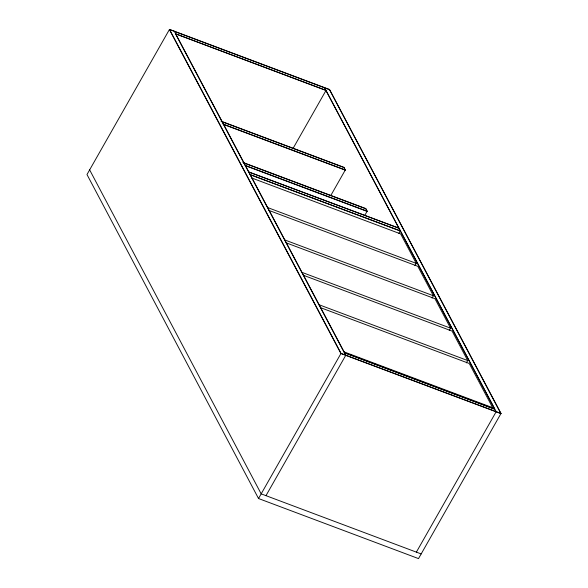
<?xml version="1.0" encoding="UTF-8"?>
<svg xmlns="http://www.w3.org/2000/svg" width="588" height="588" viewBox="0 0 588 588"><rect width="100%" height="100%" fill="white"/><g stroke="black" fill="none" stroke-linecap="round" stroke-linejoin="round"><path stroke-width="0.88" d="M169.484 29.4L86.987 174.54L258.529 498.528L418.516 558.6L501.013 413.46L329.471 89.472L169.484 29.4L341.025 353.388L501.013 413.46M248.415 171.858L398.892 228.173L249.275 172.181M324.583 87.825L496.213 411.659L416.37 552.132M292.905 148.676L326.075 90.324L175.687 33.854L325.987 90.478M169.395 29.554L340.937 353.542L500.925 413.614L329.471 89.472M221.022 121.179L343.906 167.323L345.222 170.123L223.19 124.303M330.728 195.635L345.31 169.969L343.906 167.323M242.851 162.413L365.743 208.556L367.059 211.364L245.887 165.867M364.795 215.348L367.147 211.202L365.743 208.556M398.848 233.37L400.296 230.819L249.819 174.511L400.207 230.981L399.509 229.651M258.529 498.528L341.025 353.388M265.982 495.662L345.825 355.189L174.283 31.201L170.189 29.856M414.915 265.688L416.238 263.358L400.649 233.906L251.855 178.039M432.07 298.087L433.393 295.757L417.803 266.305L269.01 210.438M449.225 330.485L450.548 328.155L434.951 298.704L286.165 242.837M466.38 362.884L467.703 360.554L452.106 331.103L303.32 275.235M494.721 409.167L344.333 352.697L493.861 408.844M175.055 31.678L329.383 89.626M221.794 121.657L342.958 167.154M223.286 124.149L345.31 169.969M243.623 162.891L364.795 208.387M245.115 165.382L367.147 211.202M267.452 207.49L416.238 263.358M284.607 239.889L433.393 295.757M301.762 272.288L450.548 328.155M318.916 304.687L467.703 360.554M320.475 307.634L469.261 363.502L492.656 407.682L343.862 351.815M421.17 553.933L261.182 493.861L89.633 169.873M325.87 90.258L494.412 408.579M175.481 33.788L344.024 352.109"/></g></svg>
